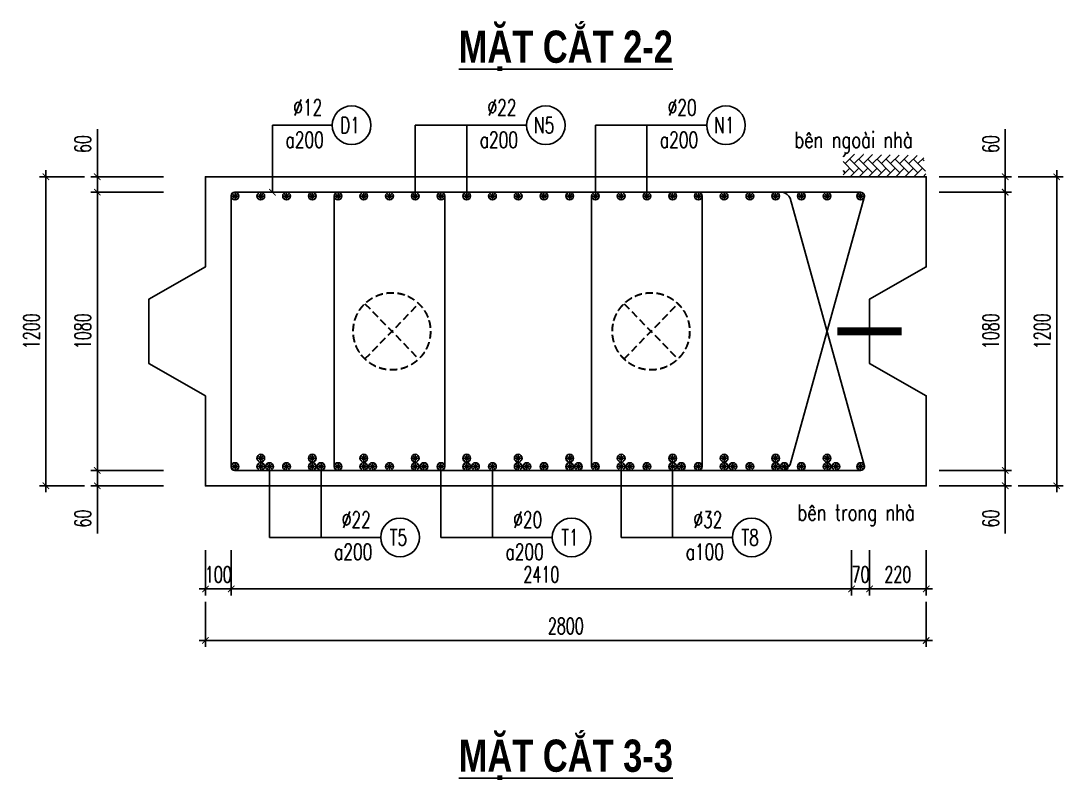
# Model space of a CAD drawing. Header units: millimetres. Extents: x -143570 to 58447, y -1448440 to -1202244.
# Drawn here: x -13922 to 2275, y -1323088 to -1311297 of the extents above; entities that cross this region are included whole.
import ezdxf
from ezdxf.enums import TextEntityAlignment as Align

# ---------------------------------------------------------------- set-up
doc = ezdxf.new("R2010")
doc.units = ezdxf.units.MM
doc.header["$LTSCALE"] = 30
doc.header["$PDMODE"] = 3
doc.linetypes.add('DASHED', pattern=[19.05, 12.7, -6.35])
doc.layers.get('0').update_dxf_attribs({"lineweight": 9})
doc.layers.get('Defpoints').update_dxf_attribs({"lineweight": 9})
for name, color, linetype in [('ccu11-Cotthep', 9, 'Continuous'), ('ccu11-Dim', 8, 'Continuous'), ('ccu11-Hatch', 8, 'Continuous'), ('ccu11-Text', 31, 'Continuous'), ('ccu11-Thay', 7, 'Continuous'), ('ccu11-Thep', 4, 'Continuous'), ('ccu11-Thep doc', 4, 'Continuous'), ('ccu11-Thepdai', 6, 'Continuous')]:
    doc.layers.add(name, color=color, linetype=linetype)
doc.layers.add('ccu11-Khuat', color=9, linetype='DASHED', lineweight=30)
doc.layers.add('Vicom_thep doc', color=1, linetype='Continuous', lineweight=35)
doc.styles.add('ccu11-dim', font='vnsimli.shx', dxfattribs={"width": 0.65, "bigfont": 'bigfont.shx'})
doc.styles.add('ccu11-VnAvH-B', font='')
doc.styles.add('ccu11-vnsimli', font='vnsimli.shx', dxfattribs={"width": 0.8, "bigfont": 'vns.shx'})
doc.styles.add('ccu11-vnsimple', font='vnsimple.shx', dxfattribs={"bigfont": 'bigfont.shx'})
doc.styles.add('ccu11_simli', font='vnsimli.shx', dxfattribs={"width": 0.8})
doc.styles.get('ccu11-VnAvH-B').set_extended_font_data('.VnAvantH', bold=True)
doc.dimstyles.new('ccu11-100', dxfattribs={"dimscale": 100, "dimtxt": 2.5, "dimasz": 1, "dimexe": 1, "dimexo": 2, "dimgap": 1, "dimtad": 1, "dimdec": 0, "dimdsep": 46, "dimtxsty": 'ccu11-dim', "dimblk": 'ARCHTICK', "dimcen": -1, "dimdle": 1, "dimclrd": 256, "dimclre": 256, "dimclrt": 3, "dimadec": 0, "dimazin": 2, "dimtfac": 0.1, "dimtdec": 0, "dimtmove": 0, "dimatfit": 1, "dimldrblk": 'ARCHTICK', "dimfxl": 1, "dimtvp": 0.833333, "dimtolj": 1, "dimtzin": 12, "dimarcsym": 0})
doc.dimstyles.new('ccu11-100x4', dxfattribs={"dimscale": 100, "dimtxt": 2.5, "dimasz": 1, "dimexe": 1, "dimexo": 2, "dimgap": 1, "dimtad": 1, "dimdec": 0, "dimlfac": 0.25, "dimdsep": 46, "dimtxsty": 'ccu11-dim', "dimblk": 'ARCHTICK', "dimcen": -1, "dimdle": 1, "dimclrd": 256, "dimclre": 256, "dimclrt": 3, "dimadec": 0, "dimazin": 2, "dimtfac": 0.1, "dimtdec": 0, "dimtmove": 0, "dimatfit": 1, "dimldrblk": 'ARCHTICK', "dimfxl": 1, "dimtvp": 0.833333, "dimtolj": 1, "dimtzin": 12, "dimarcsym": 0})

# ---------------------------------------------------------------- blocks, each defined once
blk = doc.blocks.new('MCT')
at = {"ltscale": 0.005}
for p, q in [((-0.49, 0), (0.49, 0)), ((0.35, -0.35), (-0.35, 0.35)), ((-0.35, -0.35), (0.35, 0.35)), ((0, -0.49), (0, 0.49))]:
    blk.add_line(p, q, dxfattribs=at)
blk.add_circle((0, 0), 0.492, dxfattribs=at)
blk = doc.blocks.new('*U464')
at = {"layer": 'ccu11-Thep doc', "xscale": -121.9200000001001, "yscale": 121.9200000001001, "zscale": 121.92, "rotation": 270}
blk.add_blockref('MCT', (0, 0), dxfattribs=at)
blk = doc.blocks.new('*U465')
at = {"layer": 'ccu11-Thep doc', "color": 0, "linetype": 'ByBlock', "lineweight": -2, "transparency": 16777216}
for p in [(0, 0), (800, 0), (1600, 0), (2400, 0), (3200, 0), (4000, 0), (4800, 0), (5600, 0), (6400, 0), (7200, 0), (8000, 0), (8800, 0)]:
    blk.add_blockref('*U464', p, dxfattribs=at)
blk = doc.blocks.new('*U466')
at = {"layer": 'ccu11-Thep doc', "xscale": -121.9200000001001, "yscale": 121.9200000001001, "zscale": 121.92, "rotation": 270}
blk.add_blockref('MCT', (0, 0), dxfattribs=at)
blk = doc.blocks.new('*U467')
at = {"layer": 'ccu11-Thep doc', "color": 0, "linetype": 'ByBlock', "lineweight": -2, "transparency": 16777216}
for p in [(0, 0), (800, 0), (1600, 0), (2400, 0), (3200, 0), (4000, 0), (4800, 0), (5600, 0), (6400, 0), (7200, 0), (8000, 0), (8800, 0)]:
    blk.add_blockref('*U466', p, dxfattribs=at)
blk = doc.blocks.new('_ARCHTICK')
at = {"color": 0, "linetype": 'ByBlock', "const_width": 0.15}
blk.add_lwpolyline([(-0.5, -0.5), (0.5, 0.5)], dxfattribs=at)
blk = doc.blocks.new('*D539')
at = {"layer": 'ccu11-Dim', "linetype": 'ByBlock', "lineweight": -2, "ltscale": 30, "transparency": 16777216}
for p, q in [((-12733, -1313718), (-12733, -1312979)), ((-11704, -1313718), (-12833, -1313718)), ((-12733, -1313958), (-12733, -1313718)), ((-11704, -1313958), (-12833, -1313958)), ((-12733, -1313958), (-12733, -1314058))]:
    blk.add_line(p, q, dxfattribs=at)
at = {"layer": 'Defpoints', "color": 0, "linetype": 'ByBlock', "ltscale": 30, "transparency": 16777216}
for p in [(-11504, -1313718), (-12733, -1313958), (-11504, -1313958)]:
    blk.add_point(p, dxfattribs=at)
at = {"layer": 'ccu11-Dim', "linetype": 'ByBlock', "lineweight": -2, "ltscale": 30, "transparency": 16777216, "xscale": 100, "yscale": 100, "zscale": 100}
for p, rotation in [((-12733, -1313718), 270), ((-12733, -1313958), 90)]:
    blk.add_blockref('_ARCHTICK', p, dxfattribs=dict(at, rotation=rotation))
at = {"layer": 'ccu11-Dim', "color": 3, "linetype": 'ByBlock', "ltscale": 30, "transparency": 16777216, "insert": (-12958, -1313210), "char_height": 250, "attachment_point": 5, "rotation": 90, "style": 'ccu11-dim'}
blk.add_mtext('\\A1;60', dxfattribs=at)
blk = doc.blocks.new('*D540')
at = {"layer": 'ccu11-Dim', "linetype": 'ByBlock', "lineweight": -2, "ltscale": 30, "transparency": 16777216}
for p, q in [((-12733, -1313858), (-12733, -1318378)), ((-11704, -1313958), (-12833, -1313958)), ((-11704, -1318278), (-12833, -1318278))]:
    blk.add_line(p, q, dxfattribs=at)
at = {"layer": 'Defpoints', "color": 0, "linetype": 'ByBlock', "ltscale": 30, "transparency": 16777216}
for p in [(-11504, -1313958), (-12733, -1318278), (-11504, -1318278)]:
    blk.add_point(p, dxfattribs=at)
at = {"layer": 'ccu11-Dim', "linetype": 'ByBlock', "lineweight": -2, "ltscale": 30, "transparency": 16777216, "xscale": 100, "yscale": 100, "zscale": 100}
for p, rotation in [((-12733, -1313958), 90), ((-12733, -1318278), 270)]:
    blk.add_blockref('_ARCHTICK', p, dxfattribs=dict(at, rotation=rotation))
at = {"layer": 'ccu11-Dim', "color": 3, "linetype": 'ByBlock', "ltscale": 30, "transparency": 16777216, "insert": (-12958, -1316118), "char_height": 250, "attachment_point": 5, "rotation": 90, "style": 'ccu11-dim'}
blk.add_mtext('\\A1;1080', dxfattribs=at)
blk = doc.blocks.new('*D541')
at = {"layer": 'ccu11-Dim', "linetype": 'ByBlock', "lineweight": -2, "ltscale": 30, "transparency": 16777216}
for p, q in [((-11704, -1318278), (-12833, -1318278)), ((-12733, -1318278), (-12733, -1318178)), ((-12733, -1318278), (-12733, -1318518)), ((-11704, -1318518), (-12833, -1318518)), ((-12733, -1318518), (-12733, -1319258))]:
    blk.add_line(p, q, dxfattribs=at)
at = {"layer": 'Defpoints', "color": 0, "linetype": 'ByBlock', "ltscale": 30, "transparency": 16777216}
for p in [(-12733, -1318278), (-11504, -1318278), (-11504, -1318518)]:
    blk.add_point(p, dxfattribs=at)
at = {"layer": 'ccu11-Dim', "linetype": 'ByBlock', "lineweight": -2, "ltscale": 30, "transparency": 16777216, "xscale": 100, "yscale": 100, "zscale": 100}
for p, rotation in [((-12733, -1318278), 270), ((-12733, -1318518), 90)]:
    blk.add_blockref('_ARCHTICK', p, dxfattribs=dict(at, rotation=rotation))
at = {"layer": 'ccu11-Dim', "color": 3, "linetype": 'ByBlock', "ltscale": 30, "transparency": 16777216, "insert": (-12958, -1319026), "char_height": 250, "attachment_point": 5, "rotation": 90, "style": 'ccu11-dim'}
blk.add_mtext('\\A1;60', dxfattribs=at)
blk = doc.blocks.new('*D542')
at = {"layer": 'ccu11-Dim', "linetype": 'ByBlock', "lineweight": -2, "ltscale": 30, "transparency": 16777216}
for p, q in [((-12933, -1313718), (-13633, -1313718)), ((-13533, -1313618), (-13533, -1318618)), ((-12933, -1318518), (-13633, -1318518))]:
    blk.add_line(p, q, dxfattribs=at)
at = {"layer": 'Defpoints', "color": 0, "linetype": 'ByBlock', "ltscale": 30, "transparency": 16777216}
for p in [(-12733, -1313718), (-13533, -1318518), (-12733, -1318518)]:
    blk.add_point(p, dxfattribs=at)
at = {"layer": 'ccu11-Dim', "linetype": 'ByBlock', "lineweight": -2, "ltscale": 30, "transparency": 16777216, "xscale": 100, "yscale": 100, "zscale": 100}
for p, rotation in [((-13533, -1313718), 90), ((-13533, -1318518), 270)]:
    blk.add_blockref('_ARCHTICK', p, dxfattribs=dict(at, rotation=rotation))
at = {"layer": 'ccu11-Dim', "color": 3, "linetype": 'ByBlock', "ltscale": 30, "transparency": 16777216, "insert": (-13758, -1316118), "char_height": 250, "attachment_point": 5, "rotation": 90, "style": 'ccu11-dim'}
blk.add_mtext('\\A1;1200', dxfattribs=at)
blk = doc.blocks.new('*D543')
at = {"layer": 'ccu11-Dim', "linetype": 'ByBlock', "lineweight": -2, "ltscale": 30, "transparency": 16777216}
for p, q in [((-733, -1319519), (-733, -1320219)), ((147, -1319519), (147, -1320219)), ((247, -1320119), (-833, -1320119))]:
    blk.add_line(p, q, dxfattribs=at)
at = {"layer": 'Defpoints', "color": 0, "linetype": 'ByBlock', "ltscale": 30, "transparency": 16777216}
for p in [(-733, -1319319), (147, -1319319), (-733, -1320119)]:
    blk.add_point(p, dxfattribs=at)
at = {"layer": 'ccu11-Dim', "linetype": 'ByBlock', "lineweight": -2, "ltscale": 30, "transparency": 16777216, "xscale": 100, "yscale": 100, "zscale": 100, "rotation": 180}
blk.add_blockref('_ARCHTICK', (-733, -1320119), dxfattribs=at)
at = {"layer": 'ccu11-Dim', "linetype": 'ByBlock', "lineweight": -2, "ltscale": 30, "transparency": 16777216, "xscale": 100, "yscale": 100, "zscale": 100}
blk.add_blockref('_ARCHTICK', (147, -1320119), dxfattribs=at)
at = {"layer": 'ccu11-Dim', "color": 3, "linetype": 'ByBlock', "ltscale": 30, "transparency": 16777216, "insert": (-293, -1319894), "char_height": 250, "attachment_point": 5, "style": 'ccu11-dim'}
blk.add_mtext('\\A1;220', dxfattribs=at)
blk = doc.blocks.new('*D544')
at = {"layer": 'ccu11-Dim', "linetype": 'ByBlock', "lineweight": -2, "ltscale": 30, "transparency": 16777216}
for p, q in [((-11053, -1320319), (-11053, -1321019)), ((147, -1320319), (147, -1321019)), ((-11153, -1320919), (247, -1320919))]:
    blk.add_line(p, q, dxfattribs=at)
at = {"layer": 'Defpoints', "color": 0, "linetype": 'ByBlock', "ltscale": 30, "transparency": 16777216}
for p in [(-11053, -1320119), (147, -1320119), (147, -1320919)]:
    blk.add_point(p, dxfattribs=at)
at = {"layer": 'ccu11-Dim', "linetype": 'ByBlock', "lineweight": -2, "ltscale": 30, "transparency": 16777216, "xscale": 100, "yscale": 100, "zscale": 100, "rotation": 180}
blk.add_blockref('_ARCHTICK', (-11053, -1320919), dxfattribs=at)
at = {"layer": 'ccu11-Dim', "linetype": 'ByBlock', "lineweight": -2, "ltscale": 30, "transparency": 16777216, "xscale": 100, "yscale": 100, "zscale": 100}
blk.add_blockref('_ARCHTICK', (147, -1320919), dxfattribs=at)
at = {"layer": 'ccu11-Dim', "color": 3, "linetype": 'ByBlock', "ltscale": 30, "transparency": 16777216, "insert": (-5453, -1320694), "char_height": 250, "attachment_point": 5, "style": 'ccu11-dim'}
blk.add_mtext('\\A1;2800', dxfattribs=at)
blk = doc.blocks.new('*D545')
at = {"layer": 'ccu11-Dim', "linetype": 'ByBlock', "lineweight": -2, "ltscale": 30, "transparency": 16777216}
for p, q in [((-1013, -1319519), (-1013, -1320219)), ((-733, -1319519), (-733, -1320219)), ((-1013, -1320119), (-1113, -1320119)), ((-733, -1320119), (-1013, -1320119)), ((-733, -1320119), (-633, -1320119))]:
    blk.add_line(p, q, dxfattribs=at)
at = {"layer": 'Defpoints', "color": 0, "linetype": 'ByBlock', "ltscale": 30, "transparency": 16777216}
for p in [(-1013, -1319319), (-733, -1319319), (-1013, -1320119)]:
    blk.add_point(p, dxfattribs=at)
at = {"layer": 'ccu11-Dim', "linetype": 'ByBlock', "lineweight": -2, "ltscale": 30, "transparency": 16777216, "xscale": 100, "yscale": 100, "zscale": 100}
blk.add_blockref('_ARCHTICK', (-1013, -1320119), dxfattribs=at)
at = {"layer": 'ccu11-Dim', "linetype": 'ByBlock', "lineweight": -2, "ltscale": 30, "transparency": 16777216, "xscale": 100, "yscale": 100, "zscale": 100, "rotation": 180}
blk.add_blockref('_ARCHTICK', (-733, -1320119), dxfattribs=at)
at = {"layer": 'ccu11-Dim', "color": 3, "linetype": 'ByBlock', "ltscale": 30, "transparency": 16777216, "insert": (-873, -1319894), "char_height": 250, "attachment_point": 5, "style": 'ccu11-dim'}
blk.add_mtext('\\A1;70', dxfattribs=at)
blk = doc.blocks.new('*D546')
at = {"layer": 'ccu11-Dim', "linetype": 'ByBlock', "lineweight": -2, "ltscale": 30, "transparency": 16777216}
for p, q in [((-10653, -1319519), (-10653, -1320219)), ((-1013, -1319519), (-1013, -1320219)), ((-10753, -1320119), (-913, -1320119))]:
    blk.add_line(p, q, dxfattribs=at)
at = {"layer": 'Defpoints', "color": 0, "linetype": 'ByBlock', "ltscale": 30, "transparency": 16777216}
for p in [(-10653, -1319319), (-1013, -1319319), (-1013, -1320119)]:
    blk.add_point(p, dxfattribs=at)
at = {"layer": 'ccu11-Dim', "linetype": 'ByBlock', "lineweight": -2, "ltscale": 30, "transparency": 16777216, "xscale": 100, "yscale": 100, "zscale": 100, "rotation": 180}
blk.add_blockref('_ARCHTICK', (-10653, -1320119), dxfattribs=at)
at = {"layer": 'ccu11-Dim', "linetype": 'ByBlock', "lineweight": -2, "ltscale": 30, "transparency": 16777216, "xscale": 100, "yscale": 100, "zscale": 100}
blk.add_blockref('_ARCHTICK', (-1013, -1320119), dxfattribs=at)
at = {"layer": 'ccu11-Dim', "color": 3, "linetype": 'ByBlock', "ltscale": 30, "transparency": 16777216, "insert": (-5833, -1319894), "char_height": 250, "attachment_point": 5, "style": 'ccu11-dim'}
blk.add_mtext('\\A1;2410', dxfattribs=at)
blk = doc.blocks.new('*D547')
at = {"layer": 'ccu11-Dim', "linetype": 'ByBlock', "lineweight": -2, "ltscale": 30, "transparency": 16777216}
for p, q in [((-11053, -1319519), (-11053, -1320219)), ((-10653, -1319519), (-10653, -1320219)), ((-11053, -1320119), (-11153, -1320119)), ((-10653, -1320119), (-11053, -1320119)), ((-10653, -1320119), (-10553, -1320119))]:
    blk.add_line(p, q, dxfattribs=at)
at = {"layer": 'Defpoints', "color": 0, "linetype": 'ByBlock', "ltscale": 30, "transparency": 16777216}
for p in [(-11053, -1319319), (-10653, -1319319), (-11053, -1320119)]:
    blk.add_point(p, dxfattribs=at)
at = {"layer": 'ccu11-Dim', "linetype": 'ByBlock', "lineweight": -2, "ltscale": 30, "transparency": 16777216, "xscale": 100, "yscale": 100, "zscale": 100}
blk.add_blockref('_ARCHTICK', (-11053, -1320119), dxfattribs=at)
at = {"layer": 'ccu11-Dim', "linetype": 'ByBlock', "lineweight": -2, "ltscale": 30, "transparency": 16777216, "xscale": 100, "yscale": 100, "zscale": 100, "rotation": 180}
blk.add_blockref('_ARCHTICK', (-10653, -1320119), dxfattribs=at)
at = {"layer": 'ccu11-Dim', "color": 3, "linetype": 'ByBlock', "ltscale": 30, "transparency": 16777216, "insert": (-10853, -1319894), "char_height": 250, "attachment_point": 5, "style": 'ccu11-dim'}
blk.add_mtext('\\A1;100', dxfattribs=at)
blk = doc.blocks.new('SHD')
at = {"layer": 'ccu11-Cotthep'}
blk.add_circle((300, 0), 300, dxfattribs=at)
at = {"layer": 'ccu11-Cotthep', "color": 31, "style": 'ccu11_simli', "width": 0.8}
blk.add_attdef('DK', text='', height=250, dxfattribs=at).set_placement((-101, 65), align=Align.BOTTOM_RIGHT)
blk.add_attdef('KH', text='', height=250, dxfattribs=at).set_placement((300, 0), align=Align.MIDDLE)
blk.add_attdef('KC', text='', height=250, dxfattribs=at).set_placement((-101, -142), align=Align.TOP_RIGHT)
blk = doc.blocks.new('*D548')
at = {"layer": 'ccu11-Dim', "linetype": 'ByBlock', "lineweight": -2, "ltscale": 30, "transparency": 16777216}
for p, q in [((1375, -1313718), (1375, -1312979)), ((347, -1313718), (1475, -1313718)), ((1375, -1313958), (1375, -1313718)), ((347, -1313958), (1475, -1313958)), ((1375, -1313958), (1375, -1314058))]:
    blk.add_line(p, q, dxfattribs=at)
at = {"layer": 'Defpoints', "color": 0, "linetype": 'ByBlock', "ltscale": 30, "transparency": 16777216}
for p in [(147, -1313718), (147, -1313958), (1375, -1313958)]:
    blk.add_point(p, dxfattribs=at)
at = {"layer": 'ccu11-Dim', "linetype": 'ByBlock', "lineweight": -2, "ltscale": 30, "transparency": 16777216, "xscale": 100, "yscale": 100, "zscale": 100}
for p, rotation in [((1375, -1313718), 270), ((1375, -1313958), 90)]:
    blk.add_blockref('_ARCHTICK', p, dxfattribs=dict(at, rotation=rotation))
at = {"layer": 'ccu11-Dim', "color": 3, "linetype": 'ByBlock', "ltscale": 30, "transparency": 16777216, "insert": (1150, -1313210), "char_height": 250, "attachment_point": 5, "rotation": 90, "style": 'ccu11-dim'}
blk.add_mtext('\\A1;60', dxfattribs=at)
blk = doc.blocks.new('*D549')
at = {"layer": 'ccu11-Dim', "linetype": 'ByBlock', "lineweight": -2, "ltscale": 30, "transparency": 16777216}
for p, q in [((1375, -1313858), (1375, -1318378)), ((347, -1313958), (1475, -1313958)), ((347, -1318278), (1475, -1318278))]:
    blk.add_line(p, q, dxfattribs=at)
at = {"layer": 'Defpoints', "color": 0, "linetype": 'ByBlock', "ltscale": 30, "transparency": 16777216}
for p in [(147, -1313958), (147, -1318278), (1375, -1318278)]:
    blk.add_point(p, dxfattribs=at)
at = {"layer": 'ccu11-Dim', "linetype": 'ByBlock', "lineweight": -2, "ltscale": 30, "transparency": 16777216, "xscale": 100, "yscale": 100, "zscale": 100}
for p, rotation in [((1375, -1313958), 90), ((1375, -1318278), 270)]:
    blk.add_blockref('_ARCHTICK', p, dxfattribs=dict(at, rotation=rotation))
at = {"layer": 'ccu11-Dim', "color": 3, "linetype": 'ByBlock', "ltscale": 30, "transparency": 16777216, "insert": (1150, -1316118), "char_height": 250, "attachment_point": 5, "rotation": 90, "style": 'ccu11-dim'}
blk.add_mtext('\\A1;1080', dxfattribs=at)
blk = doc.blocks.new('*D550')
at = {"layer": 'ccu11-Dim', "linetype": 'ByBlock', "lineweight": -2, "ltscale": 30, "transparency": 16777216}
for p, q in [((347, -1318278), (1475, -1318278)), ((1375, -1318278), (1375, -1318178)), ((1375, -1318278), (1375, -1318518)), ((347, -1318518), (1475, -1318518)), ((1375, -1318518), (1375, -1319258))]:
    blk.add_line(p, q, dxfattribs=at)
at = {"layer": 'Defpoints', "color": 0, "linetype": 'ByBlock', "ltscale": 30, "transparency": 16777216}
for p in [(147, -1318278), (1375, -1318278), (147, -1318518)]:
    blk.add_point(p, dxfattribs=at)
at = {"layer": 'ccu11-Dim', "linetype": 'ByBlock', "lineweight": -2, "ltscale": 30, "transparency": 16777216, "xscale": 100, "yscale": 100, "zscale": 100}
for p, rotation in [((1375, -1318278), 270), ((1375, -1318518), 90)]:
    blk.add_blockref('_ARCHTICK', p, dxfattribs=dict(at, rotation=rotation))
at = {"layer": 'ccu11-Dim', "color": 3, "linetype": 'ByBlock', "ltscale": 30, "transparency": 16777216, "insert": (1150, -1319026), "char_height": 250, "attachment_point": 5, "rotation": 90, "style": 'ccu11-dim'}
blk.add_mtext('\\A1;60', dxfattribs=at)
blk = doc.blocks.new('*D551')
at = {"layer": 'ccu11-Dim', "linetype": 'ByBlock', "lineweight": -2, "ltscale": 30, "transparency": 16777216}
for p, q in [((1575, -1313718), (2275, -1313718)), ((2175, -1313618), (2175, -1318618)), ((1575, -1318518), (2275, -1318518))]:
    blk.add_line(p, q, dxfattribs=at)
at = {"layer": 'Defpoints', "color": 0, "linetype": 'ByBlock', "ltscale": 30, "transparency": 16777216}
for p in [(1375, -1313718), (1375, -1318518), (2175, -1318518)]:
    blk.add_point(p, dxfattribs=at)
at = {"layer": 'ccu11-Dim', "linetype": 'ByBlock', "lineweight": -2, "ltscale": 30, "transparency": 16777216, "xscale": 100, "yscale": 100, "zscale": 100}
for p, rotation in [((2175, -1313718), 90), ((2175, -1318518), 270)]:
    blk.add_blockref('_ARCHTICK', p, dxfattribs=dict(at, rotation=rotation))
at = {"layer": 'ccu11-Dim', "color": 3, "linetype": 'ByBlock', "ltscale": 30, "transparency": 16777216, "insert": (1950, -1316118), "char_height": 250, "attachment_point": 5, "rotation": 90, "style": 'ccu11-dim'}
blk.add_mtext('\\A1;1200', dxfattribs=at)
blk = doc.blocks.new('ccu11_block_thep')
at = {"layer": 'ccu11-Thep', "color": 3}
for p, q in [((-0.4, 0), (0.4, 0)), ((-0.28, 0.28), (0.28, -0.28)), ((0.28, 0.28), (-0.28, -0.28)), ((0, 0.4), (0, -0.4))]:
    blk.add_line(p, q, dxfattribs=at)
at = {"layer": 'ccu11-Thep', "color": 1, "const_width": 0.0667}
blk.add_lwpolyline([(-0.4, 0, 1), (0.4, 0, 1), (-0.4, 0, 1)], format="xyb", dxfattribs=at)
at = {"layer": 'ccu11-Thep', "color": 1}
blk.add_circle((0, 0), 0.4, dxfattribs=at)
blk = doc.blocks.new('*U468')
at = {"layer": 'Vicom_thep doc', "xscale": -150, "yscale": 150, "zscale": 150, "rotation": 180}
blk.add_blockref('ccu11_block_thep', (0, 0), dxfattribs=at)
blk = doc.blocks.new('*U469')
at = {"layer": 'ccu11-Thep doc', "color": 0, "linetype": 'ByBlock', "lineweight": -2, "transparency": 16777216}
for p in [(0, 0), (800, 0), (1600, 0), (2400, 0), (3200, 0), (4000, 0), (4800, 0), (5600, 0), (6400, 0), (7200, 0), (8000, 0), (8800, 0)]:
    blk.add_blockref('*U468', p, dxfattribs=at)
blk = doc.blocks.new('*U470')
at = {"layer": 'Vicom_thep doc', "xscale": -150, "yscale": 150, "zscale": 150, "rotation": 180}
blk.add_blockref('ccu11_block_thep', (0, 0), dxfattribs=at)
blk = doc.blocks.new('*U471')
at = {"layer": 'ccu11-Thep doc', "color": 0, "linetype": 'ByBlock', "lineweight": -2, "transparency": 16777216}
for p in [(0, 0), (800, 0), (1600, 0), (2400, 0), (3200, 0), (4000, 0), (4800, 0), (5600, 0), (6400, 0), (7200, 0), (8000, 0), (8800, 0)]:
    blk.add_blockref('*U470', p, dxfattribs=at)
blk = doc.blocks.new('*U472')
at = {"layer": 'Vicom_thep doc', "xscale": -150, "yscale": 150, "zscale": 150, "rotation": 180}
blk.add_blockref('ccu11_block_thep', (0, 0), dxfattribs=at)
blk = doc.blocks.new('*U473')
at = {"layer": 'ccu11-Thep doc', "color": 0, "linetype": 'ByBlock', "lineweight": -2, "transparency": 16777216}
for p in [(0, 0), (800, 0), (1600, 0), (2400, 0), (3200, 0), (4000, 0), (4800, 0), (5600, 0), (6400, 0), (7200, 0), (8000, 0), (8800, 0)]:
    blk.add_blockref('*U472', p, dxfattribs=at)
blk = doc.blocks.new('*U630')
at = {"layer": 'Vicom_thep doc', "xscale": -150, "yscale": 150, "zscale": 150, "rotation": 180}
blk.add_blockref('ccu11_block_thep', (0, 0), dxfattribs=at)
blk = doc.blocks.new('*U631')
at = {"layer": 'ccu11-Thep doc', "color": 0, "linetype": 'ByBlock', "lineweight": -2, "transparency": 16777216}
for p in [(0, 0), (800, 0), (1600, 0), (2400, 0), (3200, 0), (4000, 0), (4800, 0), (5600, 0), (6400, 0), (7200, 0), (8000, 0), (8800, 0)]:
    blk.add_blockref('*U630', p, dxfattribs=at)

msp = doc.modelspace()

# ---------------------------------------------------------------- hatches: boundary and pattern name
at = {"layer": 'ccu11-Hatch', "ltscale": 10}
h = msp.add_hatch(dxfattribs=at)
h.set_pattern_fill('AR-HBONE', color=256, scale=25, angle=270, style=0)
h.set_pattern_definition([(45, (-3262995.94, 462737.74), (141.4213562, 4e-14), [300, -100]), (315, (-3262925.23, 462808.45), (141.4213562, 4e-14), [300, -100])])
h.paths.add_polyline_path([(-1145.44, -1313365.73), (-1145.44, -1313718.46), (146.92, -1313718.46), (104.06, -1313387.16)])

# ---------------------------------------------------------------- linework, layer by layer
at = {"layer": 'ccu11-Khuat', "ltscale": 0.3}
for p, q in [((-8575.66, -1315689.11), (-7737.43, -1316547.81)), ((-8575.66, -1316547.81), (-7737.43, -1315689.11)), ((-4548.42, -1315689.11), (-3710.19, -1316547.81)), ((-4548.42, -1316547.81), (-3710.19, -1315689.11))]:
    msp.add_line(p, q, dxfattribs=at)
for centre in [(-8156.54, -1316118.46), (-4129.31, -1316118.46)]:
    msp.add_circle(centre, 600, dxfattribs=at)
at = {"layer": 'ccu11-Thay'}
msp.add_lwpolyline([(-11053.08, -1317118.46), (-11053.08, -1318518.46), (146.92, -1318518.46), (146.92, -1317118.46), (-732.85, -1316618.46), (-732.85, -1315618.46), (146.92, -1315118.46), (146.92, -1313718.46), (-11053.08, -1313718.46), (-11053.08, -1315118.46), (-11932.85, -1315618.46), (-11932.85, -1316618.46)], close=True, dxfattribs=at)
at = {"layer": 'ccu11-Thep', "const_width": 120}
msp.add_lwpolyline([(-1232.85, -1316118.46), (-232.85, -1316118.46)], dxfattribs=at)
at = {"layer": 'ccu11-Thepdai'}
for points in [[(-2801.28, -1313958.46), (-2080.82, -1313958.46, -0.23620228), (-1969.05, -1314051.21), (-815.17, -1318197.96, -0.5204497), (-871.56, -1318278.46), (-10603.08, -1318278.46, -0.41421356), (-10653.08, -1318228.46), (-10653.08, -1314008.46, -0.41421356), (-10603.08, -1313958.46), (-871.56, -1313958.46, -0.5204497), (-815.17, -1314038.96), (-1969.05, -1318185.71, -0.23620228), (-2080.82, -1318278.46), (-2801.28, -1318278.46)], [(-8572.4, -1313958.46), (-8992.4, -1313958.46, 0.41421356), (-9052.4, -1314018.46), (-9052.4, -1318218.46, 0.41421356), (-8992.4, -1318278.46), (-8572.4, -1318278.46)], [(-7812.4, -1313958.46), (-7392.4, -1313958.46, -0.41421356), (-7332.4, -1314018.46), (-7332.4, -1318218.46, -0.41421356), (-7392.4, -1318278.46), (-7812.4, -1318278.46)], [(-4572.4, -1313958.46), (-4992.4, -1313958.46, 0.41421356), (-5052.4, -1314018.46), (-5052.4, -1318218.46, 0.41421356), (-4992.4, -1318278.46), (-4572.4, -1318278.46)], [(-3812.4, -1313958.46), (-3392.4, -1313958.46, -0.41421356), (-3332.4, -1314018.46), (-3332.4, -1318218.46, -0.41421356), (-3392.4, -1318278.46), (-3812.4, -1318278.46)]]:
    msp.add_lwpolyline(points, format="xyb", dxfattribs=at)

# ---------------------------------------------------------------- block references
at = {"layer": 'ccu11-Cotthep'}
ref = msp.add_blockref('SHD', (-9082.4, -1312918.1), dxfattribs=at)
ref.add_attrib('KH', 'D1', dxfattribs={"color": 31, "height": 250, "style": 'ccu11-vnsimple', "width": 0.7}).set_placement((-8807.4, -1312918.1), align=Align.MIDDLE_CENTER)
ref.add_attrib('KC', 'a200', dxfattribs={"color": 31, "height": 250, "style": 'ccu11-vnsimple', "width": 0.7}).set_placement((-9510.98, -1313018.1), align=Align.TOP_CENTER)
ref.add_attrib('DK', '`12', dxfattribs={"color": 31, "height": 250, "style": 'ccu11-vnsimple', "width": 0.7}).set_placement((-9463.19, -1312843.1), align=Align.BOTTOM_CENTER)
ref = msp.add_blockref('SHD', (-6064.08, -1312918.1), dxfattribs=at)
ref.add_attrib('KH', 'N5', dxfattribs={"color": 31, "height": 250, "style": 'ccu11-vnsimple', "width": 0.7}).set_placement((-5789.08, -1312918.1), align=Align.MIDDLE_CENTER)
ref.add_attrib('KC', 'a200', dxfattribs={"color": 31, "height": 250, "style": 'ccu11-vnsimple', "width": 0.7}).set_placement((-6492.66, -1313018.1), align=Align.TOP_CENTER)
ref.add_attrib('DK', '`22', dxfattribs={"color": 31, "height": 250, "style": 'ccu11-vnsimple', "width": 0.7}).set_placement((-6444.87, -1312843.1), align=Align.BOTTOM_CENTER)
ref = msp.add_blockref('SHD', (-3264.08, -1312918.1), dxfattribs=at)
ref.add_attrib('KH', 'N1', dxfattribs={"color": 31, "height": 250, "style": 'ccu11-vnsimple', "width": 0.7}).set_placement((-2989.08, -1312918.1), align=Align.MIDDLE_CENTER)
ref.add_attrib('KC', 'a200', dxfattribs={"color": 31, "height": 250, "style": 'ccu11-vnsimple', "width": 0.7}).set_placement((-3692.66, -1313018.1), align=Align.TOP_CENTER)
ref.add_attrib('DK', '`20', dxfattribs={"color": 31, "height": 250, "style": 'ccu11-vnsimple', "width": 0.7}).set_placement((-3644.87, -1312843.1), align=Align.BOTTOM_CENTER)
ref = msp.add_blockref('SHD', (-8328.47, -1319318.82), dxfattribs=at)
ref.add_attrib('KH', 'T5', dxfattribs={"color": 31, "height": 250, "style": 'ccu11-vnsimple', "width": 0.7}).set_placement((-8053.47, -1319318.82), align=Align.MIDDLE_CENTER)
ref.add_attrib('KC', 'a200', dxfattribs={"color": 31, "height": 250, "style": 'ccu11-vnsimple', "width": 0.7}).set_placement((-8757.05, -1319418.82), align=Align.TOP_CENTER)
ref.add_attrib('DK', '`22', dxfattribs={"color": 31, "height": 250, "style": 'ccu11-vnsimple', "width": 0.7}).set_placement((-8709.25, -1319243.82), align=Align.BOTTOM_CENTER)
ref = msp.add_blockref('SHD', (-5664.08, -1319318.82), dxfattribs=at)
ref.add_attrib('KH', 'T1', dxfattribs={"color": 31, "height": 250, "style": 'ccu11-vnsimple', "width": 0.7}).set_placement((-5389.08, -1319318.82), align=Align.MIDDLE_CENTER)
ref.add_attrib('KC', 'a200', dxfattribs={"color": 31, "height": 250, "style": 'ccu11-vnsimple', "width": 0.7}).set_placement((-6092.66, -1319418.82), align=Align.TOP_CENTER)
ref.add_attrib('DK', '`20', dxfattribs={"color": 31, "height": 250, "style": 'ccu11-vnsimple', "width": 0.7}).set_placement((-6044.87, -1319243.82), align=Align.BOTTOM_CENTER)
ref = msp.add_blockref('SHD', (-2864.08, -1319318.82), dxfattribs=at)
ref.add_attrib('KH', 'T8', dxfattribs={"color": 31, "height": 250, "style": 'ccu11-vnsimple', "width": 0.7}).set_placement((-2589.08, -1319318.82), align=Align.MIDDLE_CENTER)
ref.add_attrib('KC', 'a100', dxfattribs={"color": 31, "height": 250, "style": 'ccu11-vnsimple', "width": 0.7}).set_placement((-3292.66, -1319418.82), align=Align.TOP_CENTER)
ref.add_attrib('DK', '`32', dxfattribs={"color": 31, "height": 250, "style": 'ccu11-vnsimple', "width": 0.7}).set_placement((-3244.87, -1319243.82), align=Align.BOTTOM_CENTER)
at = {"layer": 'ccu11-Thep doc'}
for name, p in [('*U465', (-10593.08, -1314018.46)), ('*U469', (-10193.08, -1314018.46)), ('*U473', (-10193.08, -1318088.35)), ('*U471', (-10193.08, -1318218.46)), ('*U631', (-10057.47, -1318218.46))]:
    msp.add_blockref(name, p, dxfattribs=at)
at = {"layer": 'ccu11-Thep doc', "xscale": 121.9200000001001, "yscale": 121.9200000001001, "zscale": 121.9200000001001, "rotation": 90.00000000000001}
for p in [(-872.73, -1314018.46), (-872.73, -1318218.46)]:
    msp.add_blockref('MCT', p, dxfattribs=at)
at = {"layer": 'ccu11-Thep doc', "xscale": -1, "rotation": 180}
msp.add_blockref('*U467', (-10593.08, -1318218.46), dxfattribs=at)

# ---------------------------------------------------------------- texts
at = {"layer": 'ccu11-Text', "color": 2, "style": 'ccu11-VnAvH-B', "width": 0.8}
msp.add_text('%%UmÆt c¾t 2-2', height=500, dxfattribs=at).set_placement((-5453.08, -1311948.33), align=Align.CENTER)
at = {"layer": 'ccu11-Text', "linetype": 'Continuous', "style": 'ccu11-vnsimli', "width": 0.75}
for s, p in [('bªn ngoµi nhµ', (-980.68, -1313270.31)), ('bªn trong nhµ', (-940.5, -1319056.93))]:
    msp.add_text(s, height=250, dxfattribs=at).set_placement(p, align=Align.CENTER)
at = {"layer": 'ccu11-Text', "color": 3, "style": 'ccu11-VnAvH-B', "width": 0.8}
msp.add_text('%%UmÆt c¾t 3-3', height=500, dxfattribs=at).set_placement((-5453.08, -1322958.27), align=Align.CENTER)

# ---------------------------------------------------------------- dimensions: what is measured, and where the dimension line sits
at = {"layer": 'ccu11-Dim', "linetype": 'ByBlock', "ltscale": 30}
for base, p1, p2, angle, picture, middle in [((-12732.85, -1313958.46), (-11504.45, -1313718.46), (-11504.45, -1313958.46), 90, '*D539', (-12732.85, -1313210.48)), ((1375.31, -1313958.46), (146.92, -1313718.46), (146.92, -1313958.46), 90, '*D548', (1375.31, -1313210.48)), ((-12732.85, -1318278.46), (-11504.45, -1318518.46), (-11504.45, -1318278.46), 270, '*D541', (-12732.85, -1319026.44)), ((1375.31, -1318278.46), (146.92, -1318518.46), (146.92, -1318278.46), 270, '*D550', (1375.31, -1319026.44))]:
    dim = msp.add_linear_dim(base=base, p1=p1, p2=p2, angle=angle, dimstyle='ccu11-100x4', dxfattribs=at)
    dim.commit()
    dim.dimension.update_dxf_attribs({"geometry": picture, "text_midpoint": middle, "dimtype": 160})
for base, p1, p2, picture, middle in [((-13532.85, -1318518.46), (-12732.85, -1313718.46), (-12732.85, -1318518.46), '*D542', (-13757.85, -1316118.46)), ((2175.31, -1318518.46), (1375.31, -1313718.46), (1375.31, -1318518.46), '*D551', (1950.31, -1316118.46))]:
    dim = msp.add_linear_dim(base=base, p1=p1, p2=p2, angle=90, dimstyle='ccu11-100x4', dxfattribs=at)
    dim.commit()
    dim.dimension.update_dxf_attribs({"geometry": picture, "text_midpoint": middle})
for base, p1, p2, picture, middle in [((-12732.85, -1318278.46), (-11504.45, -1313958.46), (-11504.45, -1318278.46), '*D540', (-12957.85, -1316118.46)), ((1375.31, -1318278.46), (146.92, -1313958.46), (146.92, -1318278.46), '*D549', (1150.31, -1316118.46))]:
    dim = msp.add_linear_dim(base=base, p1=p1, p2=p2, angle=90, dimstyle='ccu11-100x4', override={"dimtmove": 1}, dxfattribs=at)
    dim.commit()
    dim.dimension.update_dxf_attribs({"geometry": picture, "text_midpoint": middle})
for base, p1, p2, picture, middle in [((-11053.08, -1320118.82), (-10653.08, -1319318.82), (-11053.08, -1319318.82), '*D547', (-10853.08, -1319893.82)), ((-1013.08, -1320118.82), (-733.08, -1319318.82), (-1013.08, -1319318.82), '*D545', (-873.08, -1319893.82))]:
    dim = msp.add_linear_dim(base=base, p1=p1, p2=p2, dimstyle='ccu11-100x4', override={"dimtix": 1}, dxfattribs=at)
    dim.commit()
    dim.dimension.update_dxf_attribs({"geometry": picture, "text_midpoint": middle})
for base, p1, p2, picture, middle in [((-1013.08, -1320118.82), (-10653.08, -1319318.82), (-1013.08, -1319318.82), '*D546', (-5833.08, -1319893.82)), ((-733.08, -1320118.82), (146.92, -1319318.82), (-733.08, -1319318.82), '*D543', (-293.08, -1319893.82)), ((146.92, -1320918.82), (-11053.08, -1320118.82), (146.92, -1320118.82), '*D544', (-5453.08, -1320693.82))]:
    dim = msp.add_linear_dim(base=base, p1=p1, p2=p2, dimstyle='ccu11-100x4', dxfattribs=at)
    dim.commit()
    dim.dimension.update_dxf_attribs({"geometry": picture, "text_midpoint": middle})

# ---------------------------------------------------------------- leaders
at = {"layer": 'ccu11-Cotthep', "linetype": 'ByBlock', "ltscale": 30}
msp.add_leader([(-10011.4, -1313958.46), (-10011.4, -1312918.1), (-9082.4, -1312918.1)], dimstyle='ccu11-100x4', dxfattribs=at)
at = {"layer": 'ccu11-Cotthep'}
for points in [[(-7793.08, -1314018.46), (-7793.08, -1312918.1), (-6064.08, -1312918.1)], [(-6993.08, -1314018.46), (-6993.08, -1312918.1), (-6064.08, -1312918.1)], [(-4993.08, -1314018.46), (-4993.08, -1312918.1), (-3264.08, -1312918.1)], [(-4193.08, -1314018.46), (-4193.08, -1312918.1), (-3264.08, -1312918.1)], [(-10057.47, -1318218.46), (-10057.47, -1319318.82), (-8328.47, -1319318.82)], [(-9257.47, -1318218.46), (-9257.47, -1319318.82), (-8328.47, -1319318.82)], [(-7393.08, -1318218.46), (-7393.08, -1319318.82), (-5664.08, -1319318.82)], [(-6593.08, -1318218.46), (-6593.08, -1319318.82), (-5664.08, -1319318.82)], [(-4593.08, -1318218.46), (-4593.08, -1319318.82), (-2864.08, -1319318.82)], [(-3793.08, -1318218.46), (-3793.08, -1319318.82), (-2864.08, -1319318.82)]]:
    msp.add_leader(points, dimstyle='ccu11-100', override={"dimasz": 1.5, "dimgap": 1, "dimtad": 0, "dimldrblk": 'None', "dimfxl": 3, "dimfxlon": 1, "dimtfill": 1, "dimarcsym": 1}, dxfattribs=at)

doc.saveas('drawing.dxf')
